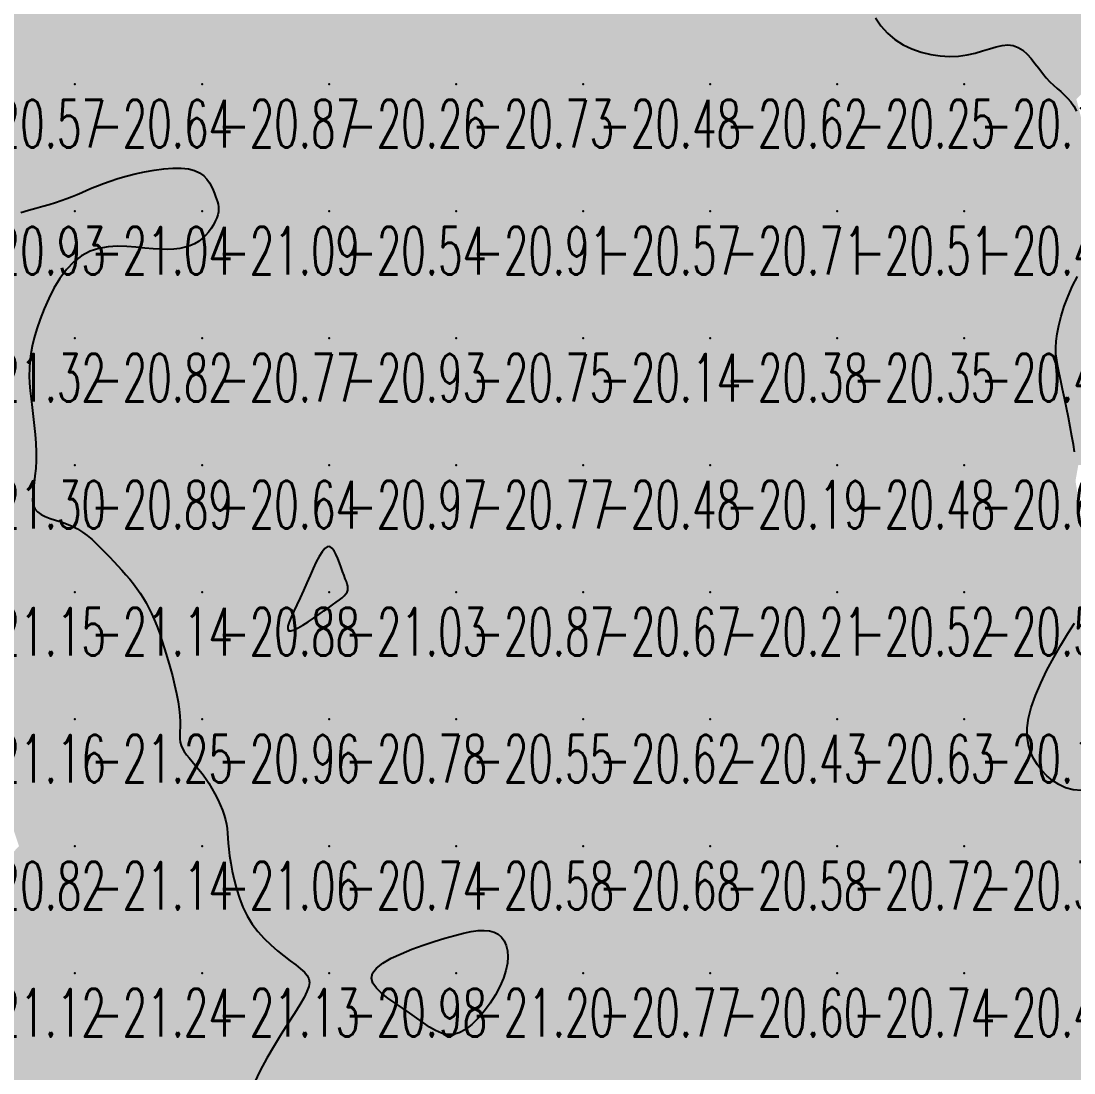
# Model space of a CAD drawing. Header units: millimetres. Extents: x 88261 to 90953, y 390274 to 392322.
# Drawn here: x 89076 to 89158.9, y 391399.4 to 391482.2 of the extents above; entities that cross this region are included whole.
import ezdxf
from ezdxf.enums import TextEntityAlignment as Align

# ---------------------------------------------------------------- set-up
doc = ezdxf.new("R2010")
doc.units = ezdxf.units.MM
doc.header["$LTSCALE"] = 25
for name, color, linetype in [('CN_03_00', 7, 'Continuous'), ('CN_04_00', 242, 'Continuous'), ('COTEAlt', 7, 'Continuous'), ('TN_COLORIAGE', 7, 'Continuous')]:
    doc.layers.add(name, color=color, linetype=linetype)
doc.styles.add('Simplex 1.0', font='Simplex.shx', dxfattribs={"width": 0.99, "height": 2.5})
doc.styles.get("Standard").update_dxf_attribs({"font": 'times.ttf'})

# ---------------------------------------------------------------- blocks, each defined once
blk = doc.blocks.new('COTE')
at = {"color": 0}
blk.add_point((0, 0), dxfattribs=at)
at = {"layer": 'COTEAlt'}
blk.add_attdef('ALT', text='', height=3.75, dxfattribs=at).set_placement((1.25, -1.25), align=Align.TOP_LEFT)

msp = doc.modelspace()

# ---------------------------------------------------------------- linework, layer by layer
at = {"layer": 'CN_03_00', "elevation": -21, "flags": 128}
msp.add_lwpolyline([(89075.978, 391467.128), (89076.587, 391467.299), (89077.162, 391467.461), (89077.707, 391467.617), (89078.222, 391467.769), (89078.71, 391467.919), (89079.171, 391468.069), (89079.608, 391468.221), (89080.022, 391468.378), (89080.417, 391468.54), (89080.802, 391468.708), (89081.191, 391468.88), (89081.595, 391469.057), (89082.027, 391469.238), (89082.499, 391469.421), (89083.024, 391469.607), (89083.612, 391469.795), (89084.272, 391469.982), (89084.986, 391470.161), (89085.733, 391470.322), (89086.49, 391470.458), (89087.236, 391470.559), (89087.948, 391470.615), (89088.604, 391470.618), (89089.183, 391470.56), (89089.667, 391470.433), (89090.062, 391470.248), (89090.38, 391470.018), (89090.633, 391469.754), (89090.832, 391469.47), (89090.988, 391469.179), (89091.114, 391468.892), (89091.219, 391468.624), (89091.314, 391468.383), (89091.398, 391468.166), (89091.467, 391467.965), (89091.518, 391467.773), (89091.549, 391467.584), (89091.556, 391467.389), (89091.536, 391467.181), (89091.486, 391466.954), (89091.404, 391466.703), (89091.289, 391466.433), (89091.142, 391466.152), (89090.965, 391465.867), (89090.758, 391465.586), (89090.522, 391465.317), (89090.258, 391465.068), (89089.967, 391464.847), (89089.648, 391464.659), (89089.3, 391464.506), (89088.918, 391464.386), (89088.5, 391464.299), (89088.041, 391464.244), (89087.54, 391464.22), (89086.991, 391464.227), (89086.392, 391464.263), (89085.743, 391464.325), (89085.052, 391464.394), (89084.334, 391464.448), (89083.6, 391464.465), (89082.865, 391464.423), (89082.14, 391464.3), (89081.438, 391464.075), (89080.772, 391463.725), (89080.154, 391463.236), (89079.585, 391462.628), (89079.066, 391461.926), (89078.598, 391461.159), (89078.182, 391460.351), (89077.817, 391459.531), (89077.504, 391458.725), (89077.244, 391457.959), (89077.037, 391457.254), (89076.879, 391456.604), (89076.766, 391455.994), (89076.694, 391455.411), (89076.659, 391454.843), (89076.655, 391454.274), (89076.68, 391453.693), (89076.73, 391453.086), (89076.798, 391452.443), (89076.878, 391451.769), (89076.964, 391451.074), (89077.047, 391450.367), (89077.119, 391449.657), (89077.174, 391448.954), (89077.204, 391448.267), (89077.201, 391447.605), (89077.162, 391446.976), (89077.098, 391446.384), (89077.026, 391445.833), (89076.962, 391445.325), (89076.92, 391444.864), (89076.918, 391444.453), (89076.97, 391444.094), (89077.093, 391443.792), (89077.298, 391443.547), (89077.576, 391443.348), (89077.914, 391443.183), (89078.297, 391443.04), (89078.714, 391442.906), (89079.15, 391442.77), (89079.592, 391442.617), (89080.027, 391442.437), (89080.443, 391442.219), (89080.841, 391441.966), (89081.222, 391441.683), (89081.59, 391441.375), (89081.946, 391441.049), (89082.292, 391440.708), (89082.631, 391440.359), (89082.966, 391440.007), (89083.297, 391439.656), (89083.623, 391439.306), (89083.944, 391438.956), (89084.256, 391438.605), (89084.558, 391438.25), (89084.848, 391437.892), (89085.124, 391437.529), (89085.384, 391437.159), (89085.628, 391436.781), (89085.857, 391436.39), (89086.074, 391435.979), (89086.283, 391435.543), (89086.487, 391435.075), (89086.688, 391434.57), (89086.89, 391434.021), (89087.095, 391433.422), (89087.306, 391432.772), (89087.518, 391432.083), (89087.724, 391431.37), (89087.918, 391430.649), (89088.095, 391429.937), (89088.248, 391429.25), (89088.372, 391428.602), (89088.46, 391428.012), (89088.508, 391427.489), (89088.526, 391427.031), (89088.524, 391426.628), (89088.513, 391426.273), (89088.504, 391425.957), (89088.507, 391425.672), (89088.535, 391425.409), (89088.598, 391425.16), (89088.704, 391424.918), (89088.85, 391424.676), (89089.03, 391424.43), (89089.24, 391424.175), (89089.472, 391423.906), (89089.722, 391423.618), (89089.983, 391423.306), (89090.249, 391422.965), (89090.516, 391422.592), (89090.779, 391422.193), (89091.032, 391421.776), (89091.271, 391421.348), (89091.492, 391420.916), (89091.689, 391420.49), (89091.858, 391420.077), (89091.995, 391419.683), (89092.097, 391419.315), (89092.169, 391418.962), (89092.219, 391418.613), (89092.256, 391418.254), (89092.287, 391417.874), (89092.32, 391417.459), (89092.362, 391416.998), (89092.422, 391416.479), (89092.508, 391415.893), (89092.623, 391415.251), (89092.773, 391414.568), (89092.962, 391413.862), (89093.194, 391413.146), (89093.475, 391412.437), (89093.808, 391411.75), (89094.198, 391411.101), (89094.646, 391410.502), (89095.138, 391409.954), (89095.655, 391409.454), (89096.181, 391408.999), (89096.697, 391408.587), (89097.185, 391408.215), (89097.627, 391407.881), (89098.007, 391407.581), (89098.307, 391407.31), (89098.524, 391407.053), (89098.656, 391406.791), (89098.699, 391406.504), (89098.652, 391406.175), (89098.513, 391405.784), (89098.28, 391405.313), (89097.949, 391404.744), (89097.525, 391404.063), (89097.027, 391403.284), (89096.482, 391402.425), (89095.917, 391401.505), (89095.357, 391400.543), (89094.828, 391399.557), (89094.356, 391398.566)], dxfattribs=at)
for points in [[(89097.241, 391434.176), (89097.498, 391434.256), (89097.822, 391434.415), (89098.196, 391434.634), (89098.603, 391434.896), (89099.025, 391435.182), (89099.444, 391435.474), (89099.842, 391435.753), (89100.205, 391436.006), (89100.53, 391436.232), (89100.817, 391436.435), (89101.064, 391436.619), (89101.273, 391436.787), (89101.443, 391436.943), (89101.574, 391437.092), (89101.665, 391437.237), (89101.717, 391437.381), (89101.734, 391437.531), (89101.719, 391437.692), (89101.677, 391437.869), (89101.612, 391438.067), (89101.528, 391438.293), (89101.428, 391438.551), (89101.317, 391438.847), (89101.199, 391439.183), (89101.072, 391439.539), (89100.938, 391439.892), (89100.794, 391440.22), (89100.64, 391440.499), (89100.476, 391440.706), (89100.301, 391440.819), (89100.113, 391440.814), (89099.913, 391440.676), (89099.701, 391440.415), (89099.478, 391440.053), (89099.245, 391439.607), (89099.003, 391439.096), (89098.753, 391438.541), (89098.495, 391437.96), (89098.231, 391437.372), (89097.963, 391436.796), (89097.703, 391436.245), (89097.464, 391435.733), (89097.261, 391435.271), (89097.106, 391434.874), (89097.014, 391434.553), (89096.997, 391434.322), (89097.071, 391434.194), (89097.241, 391434.176)], [(89106.038, 391404.468), (89105.449, 391404.861), (89104.887, 391405.255), (89104.385, 391405.651), (89103.98, 391406.046), (89103.705, 391406.443), (89103.594, 391406.839), (89103.682, 391407.235), (89103.99, 391407.63), (89104.493, 391408.02), (89105.15, 391408.4), (89105.923, 391408.765), (89106.771, 391409.11), (89107.655, 391409.43), (89108.536, 391409.722), (89109.375, 391409.979), (89110.139, 391410.197), (89110.825, 391410.372), (89111.438, 391410.5), (89111.983, 391410.578), (89112.463, 391410.601), (89112.883, 391410.566), (89113.247, 391410.469), (89113.561, 391410.306), (89113.826, 391410.074), (89114.04, 391409.777), (89114.197, 391409.418), (89114.293, 391409.001), (89114.323, 391408.53), (89114.283, 391408.008), (89114.167, 391407.441), (89113.97, 391406.831), (89113.692, 391406.186), (89113.342, 391405.526), (89112.933, 391404.874), (89112.48, 391404.253), (89111.996, 391403.685), (89111.494, 391403.195), (89110.988, 391402.804), (89110.49, 391402.536), (89110.012, 391402.407), (89109.548, 391402.406), (89109.091, 391402.515), (89108.632, 391402.716), (89108.164, 391402.99), (89107.678, 391403.32), (89107.165, 391403.688), (89106.619, 391404.076), (89106.038, 391404.468)]]:
    msp.add_lwpolyline(points, close=True, dxfattribs=at)
at = {"layer": 'CN_04_00', "elevation": -20, "flags": 128}
for points in [[(89143.268, 391482.463), (89143.69, 391481.814), (89144.201, 391481.242), (89144.788, 391480.75), (89145.437, 391480.338), (89146.133, 391480.004), (89146.862, 391479.747), (89147.607, 391479.564), (89148.356, 391479.455), (89149.092, 391479.416), (89149.801, 391479.448), (89150.471, 391479.544), (89150.471, 391479.544), (89151.101, 391479.686), (89151.691, 391479.852), (89152.244, 391480.02), (89152.76, 391480.168), (89153.242, 391480.275), (89153.69, 391480.318), (89154.106, 391480.275), (89154.493, 391480.132), (89154.853, 391479.9), (89155.191, 391479.6), (89155.511, 391479.25), (89155.817, 391478.87), (89156.113, 391478.479), (89156.404, 391478.096), (89156.693, 391477.741), (89156.984, 391477.427), (89157.275, 391477.148), (89157.564, 391476.891), (89157.846, 391476.643), (89158.121, 391476.392), (89158.384, 391476.125), (89158.634, 391475.829), (89158.867, 391475.493), (89159.083, 391475.109)], [(89158.936, 391448.275), (89158.841, 391448.863), (89158.725, 391449.527), (89158.592, 391450.244), (89158.446, 391450.994), (89158.294, 391451.753), (89158.14, 391452.501), (89157.989, 391453.216), (89157.846, 391453.875), (89157.718, 391454.466), (89157.608, 391455), (89157.524, 391455.5), (89157.47, 391455.987), (89157.454, 391456.482), (89157.481, 391457.006), (89157.556, 391457.58), (89157.686, 391458.225), (89157.875, 391458.953), (89158.12, 391459.739), (89158.418, 391460.548), (89158.766, 391461.346), (89159.158, 391462.098)], [(89159.468, 391421.619), (89158.818, 391421.673), (89158.225, 391421.831), (89157.685, 391422.077), (89157.196, 391422.396), (89156.755, 391422.773), (89156.358, 391423.191), (89156.005, 391423.64), (89155.704, 391424.124), (89155.463, 391424.649), (89155.294, 391425.223), (89155.205, 391425.854), (89155.207, 391426.55), (89155.31, 391427.316), (89155.522, 391428.162), (89155.849, 391429.088), (89156.27, 391430.071), (89156.761, 391431.081), (89157.297, 391432.087), (89157.851, 391433.061), (89158.399, 391433.972), (89158.916, 391434.791)]]:
    msp.add_lwpolyline(points, dxfattribs=at)
at = {"layer": 'TN_COLORIAGE', "color": 223}
for points in [[(89070.249, 391477.239, -20.529), (89080.249, 391477.239, -20.529), (89080.249, 391487.239, -20.529)], [(89070.249, 391487.239, -20.529), (89070.249, 391477.239, -20.529), (89080.249, 391487.239, -20.529)], [(89080.249, 391477.239, -20.819), (89090.249, 391477.239, -20.819), (89090.249, 391487.239, -20.819)], [(89080.249, 391487.239, -20.819), (89080.249, 391477.239, -20.819), (89090.249, 391487.239, -20.819)], [(89090.249, 391477.239, -20.597), (89100.249, 391477.239, -20.597), (89100.249, 391487.239, -20.597)], [(89090.249, 391487.239, -20.597), (89090.249, 391477.239, -20.597), (89100.249, 391487.239, -20.597)], [(89100.249, 391477.239, -20.539), (89110.249, 391477.239, -20.539), (89110.249, 391487.239, -20.539)], [(89100.249, 391487.239, -20.539), (89100.249, 391477.239, -20.539), (89110.249, 391487.239, -20.539)], [(89110.249, 391487.239, -20.381), (89110.249, 391477.239, -20.381), (89120.249, 391487.239, -20.381)], [(89110.249, 391477.239, -20.381), (89120.249, 391477.239, -20.381), (89120.249, 391487.239, -20.381)], [(89120.249, 391487.239, -20.441), (89120.249, 391477.239, -20.441), (89130.249, 391487.239, -20.441)], [(89120.249, 391477.239, -20.441), (89130.249, 391477.239, -20.441), (89130.249, 391487.239, -20.441)], [(89130.249, 391487.239, -20.074), (89130.249, 391477.239, -20.074), (89140.249, 391487.239, -20.074)], [(89130.249, 391477.239, -20.074), (89140.249, 391477.239, -20.074), (89140.249, 391487.239, -20.074)], [(89140.249, 391477.239, -20), (89143.381, 391480.372, -20), (89140.249, 391487.239, -20), (89141.431, 391487.239, -20)], [(89150.249, 391478.723, -20.096), (89154.432, 391481.422, -20.096), (89150.249, 391477.239, -20.096)], [(89154.432, 391481.422, -20.096), (89156.664, 391477.239, -20.096), (89150.249, 391477.239, -20.096)], [(89140.249, 391477.239, -20), (89143.381, 391480.372, -20), (89150.249, 391477.239, -20), (89150.249, 391478.723, -20)], [(89076.343, 391467.239, -20.639), (89080.249, 391468.311, -20.639), (89070.249, 391467.239, -20.639), (89080.249, 391477.239, -20.639)], [(89070.249, 391477.239, -20.639), (89070.249, 391467.239, -20.639), (89080.249, 391477.239, -20.639)], [(89082.794, 391469.785, -20.639), (89080.249, 391468.311, -20.639), (89090.249, 391477.239, -20.639), (89080.249, 391477.239, -20.639)], [(89082.794, 391469.785, -20.873), (89090.249, 391471.319, -20.873), (89090.249, 391477.239, -20.873)], [(89090.249, 391471.319, -20.261), (89091.306, 391468.297, -20.261), (89090.249, 391477.239, -20.261), (89100.249, 391477.239, -20.261)], [(89091.84, 391467.239, -20.261), (89091.306, 391468.297, -20.261), (89100.249, 391467.239, -20.261), (89100.249, 391477.239, -20.261)], [(89100.249, 391477.239, -20.733), (89100.249, 391467.239, -20.733), (89110.249, 391477.239, -20.733)], [(89100.249, 391467.239, -20.733), (89110.249, 391467.239, -20.733), (89110.249, 391477.239, -20.733)], [(89110.249, 391467.239, -20.484), (89120.249, 391467.239, -20.484), (89120.249, 391477.239, -20.484)], [(89110.249, 391477.239, -20.484), (89110.249, 391467.239, -20.484), (89120.249, 391477.239, -20.484)], [(89120.249, 391477.239, -20.625), (89120.249, 391467.239, -20.625), (89130.249, 391477.239, -20.625)], [(89120.249, 391467.239, -20.625), (89130.249, 391467.239, -20.625), (89130.249, 391477.239, -20.625)], [(89130.249, 391477.239, -20.252), (89130.249, 391467.239, -20.252), (89140.249, 391477.239, -20.252)], [(89130.249, 391467.239, -20.252), (89140.249, 391467.239, -20.252), (89140.249, 391477.239, -20.252)], [(89140.249, 391477.239, -20.096), (89140.249, 391467.239, -20.096), (89150.249, 391477.239, -20.096)], [(89140.249, 391467.239, -20.096), (89150.249, 391467.239, -20.096), (89150.249, 391477.239, -20.096)], [(89150.249, 391467.239, -20), (89159.073, 391476.064, -20), (89150.249, 391477.239, -20), (89156.664, 391477.239, -20)], [(89150.249, 391467.239, -20), (89159.073, 391476.064, -20), (89160.249, 391467.239, -20), (89160.249, 391471.461, -20)], [(89076.343, 391467.239, -20.932), (89070.249, 391465.502, -20.932), (89070.249, 391467.239, -20.932)], [(89090.249, 391464.472, -20.538), (89091.84, 391467.239, -20.538), (89090.249, 391457.239, -20.538), (89100.249, 391467.239, -20.538)], [(89090.249, 391457.239, -20.538), (89100.249, 391457.239, -20.538), (89100.249, 391467.239, -20.538)], [(89100.249, 391467.239, -20.914), (89100.249, 391457.239, -20.914), (89110.249, 391467.239, -20.914)], [(89100.249, 391457.239, -20.914), (89110.249, 391457.239, -20.914), (89110.249, 391467.239, -20.914)], [(89110.249, 391457.239, -20.57), (89120.249, 391457.239, -20.57), (89120.249, 391467.239, -20.57)], [(89110.249, 391467.239, -20.57), (89110.249, 391457.239, -20.57), (89120.249, 391467.239, -20.57)], [(89120.249, 391457.239, -20.715), (89130.249, 391457.239, -20.715), (89130.249, 391467.239, -20.715)], [(89120.249, 391467.239, -20.715), (89120.249, 391457.239, -20.715), (89130.249, 391467.239, -20.715)], [(89130.249, 391457.239, -20.508), (89140.249, 391457.239, -20.508), (89140.249, 391467.239, -20.508)], [(89130.249, 391467.239, -20.508), (89130.249, 391457.239, -20.508), (89140.249, 391467.239, -20.508)], [(89140.249, 391457.239, -20.405), (89150.249, 391457.239, -20.405), (89150.249, 391467.239, -20.405)], [(89140.249, 391467.239, -20.405), (89140.249, 391457.239, -20.405), (89150.249, 391467.239, -20.405)], [(89150.249, 391457.239, -20), (89157.041, 391457.239, -20), (89160.249, 391467.239, -20), (89160.249, 391465.696, -20)], [(89150.249, 391467.239, -20.039), (89150.249, 391457.239, -20.039), (89160.249, 391467.239, -20.039)], [(89080.249, 391465.289, -20.821), (89076.675, 391457.239, -20.821), (89080.249, 391457.239, -20.821)], [(89080.249, 391465.289, -20.821), (89086.964, 391463.955, -20.821), (89080.249, 391457.239, -20.821)], [(89086.964, 391463.955, -20.772), (89090.249, 391464.472, -20.772), (89080.249, 391457.239, -20.772), (89090.249, 391457.239, -20.772)], [(89077.629, 391447.239, -20.821), (89076.518, 391453.509, -20.821), (89080.249, 391447.239, -20.821), (89080.249, 391457.239, -20.821)], [(89076.518, 391453.509, -20.821), (89076.675, 391457.239, -20.821), (89080.249, 391457.239, -20.821)], [(89080.249, 391447.239, -20.772), (89090.249, 391447.239, -20.772), (89090.249, 391457.239, -20.772)], [(89080.249, 391457.239, -20.772), (89080.249, 391447.239, -20.772), (89090.249, 391457.239, -20.772)], [(89090.249, 391447.239, -20.926), (89100.249, 391447.239, -20.926), (89100.249, 391457.239, -20.926)], [(89090.249, 391457.239, -20.926), (89090.249, 391447.239, -20.926), (89100.249, 391457.239, -20.926)], [(89100.249, 391447.239, -20.75), (89110.249, 391447.239, -20.75), (89110.249, 391457.239, -20.75)], [(89100.249, 391457.239, -20.75), (89100.249, 391447.239, -20.75), (89110.249, 391457.239, -20.75)], [(89110.249, 391447.239, -20.14), (89120.249, 391447.239, -20.14), (89120.249, 391457.239, -20.14)], [(89110.249, 391457.239, -20.14), (89110.249, 391447.239, -20.14), (89120.249, 391457.239, -20.14)], [(89120.249, 391447.239, -20.384), (89130.249, 391447.239, -20.384), (89130.249, 391457.239, -20.384)], [(89120.249, 391457.239, -20.384), (89120.249, 391447.239, -20.384), (89130.249, 391457.239, -20.384)], [(89130.249, 391447.239, -20.35), (89140.249, 391447.239, -20.35), (89140.249, 391457.239, -20.35)], [(89130.249, 391457.239, -20.35), (89130.249, 391447.239, -20.35), (89140.249, 391457.239, -20.35)], [(89140.249, 391457.239, -20.457), (89140.249, 391447.239, -20.457), (89150.249, 391457.239, -20.457)], [(89140.249, 391447.239, -20.457), (89150.249, 391447.239, -20.457), (89150.249, 391457.239, -20.457)], [(89150.249, 391447.239, -20), (89157.703, 391454.693, -20), (89150.249, 391457.239, -20), (89157.041, 391457.239, -20)], [(89157.703, 391454.693, -20.632), (89159.226, 391447.239, -20.632), (89150.249, 391447.239, -20.632)], [(89080.249, 391442.869, -20.893), (89076.171, 391443.161, -20.893), (89080.249, 391447.239, -20.893)], [(89076.171, 391443.161, -20.893), (89077.629, 391447.239, -20.893), (89080.249, 391447.239, -20.893)], [(89080.249, 391442.869, -20.637), (89082.993, 391439.984, -20.637), (89080.249, 391447.239, -20.637), (89090.249, 391447.239, -20.637)], [(89085.572, 391437.239, -20.637), (89082.993, 391439.984, -20.637), (89090.249, 391437.239, -20.637), (89090.249, 391447.239, -20.637)], [(89090.249, 391447.239, -20.972), (89090.249, 391437.239, -20.972), (89100.249, 391447.239, -20.972)], [(89100.249, 391442.316, -20.879), (89098.291, 391437.239, -20.879), (89100.249, 391447.239, -20.879), (89090.249, 391437.239, -20.879)], [(89100.249, 391442.316, -20.772), (89101.392, 391438.382, -20.772), (89100.249, 391447.239, -20.772), (89110.249, 391447.239, -20.772)], [(89102.087, 391437.239, -20.772), (89101.392, 391438.382, -20.772), (89110.249, 391437.239, -20.772), (89110.249, 391447.239, -20.772)], [(89110.249, 391437.239, -20.478), (89120.249, 391437.239, -20.478), (89120.249, 391447.239, -20.478)], [(89110.249, 391447.239, -20.478), (89110.249, 391437.239, -20.478), (89120.249, 391447.239, -20.478)], [(89120.249, 391447.239, -20.191), (89120.249, 391437.239, -20.191), (89130.249, 391447.239, -20.191)], [(89120.249, 391437.239, -20.191), (89130.249, 391437.239, -20.191), (89130.249, 391447.239, -20.191)], [(89130.249, 391447.239, -20.478), (89130.249, 391437.239, -20.478), (89140.249, 391447.239, -20.478)], [(89130.249, 391437.239, -20.478), (89140.249, 391437.239, -20.478), (89140.249, 391447.239, -20.478)], [(89140.249, 391447.239, -20.632), (89140.249, 391437.239, -20.632), (89150.249, 391447.239, -20.632)], [(89140.249, 391437.239, -20.632), (89150.249, 391437.239, -20.632), (89150.249, 391447.239, -20.632)], [(89150.249, 391447.239, -20), (89159.226, 391447.239, -20), (89150.249, 391437.239, -20), (89159.006, 391445.996, -20)], [(89150.249, 391437.239, -20), (89159.006, 391445.996, -20), (89160.249, 391437.239, -20), (89160.249, 391437.699, -20)], [(89085.572, 391437.239, -20.879), (89087.023, 391434.014, -20.879), (89090.249, 391437.239, -20.879)], [(89088.907, 391427.239, -20.879), (89087.023, 391434.014, -20.879), (89090.249, 391427.239, -20.879), (89090.249, 391437.239, -20.879)], [(89095.971, 391432.961, -20.879), (89098.291, 391437.239, -20.879), (89090.249, 391427.239, -20.879), (89090.249, 391437.239, -20.879)], [(89102.087, 391437.239, -20.776), (89100.249, 391436.08, -20.776), (89110.249, 391437.239, -20.776), (89100.249, 391427.239, -20.776)], [(89100.249, 391427.239, -20.87), (89110.249, 391427.239, -20.87), (89110.249, 391437.239, -20.87)], [(89110.249, 391437.239, -20.673), (89110.249, 391427.239, -20.673), (89120.249, 391437.239, -20.673)], [(89110.249, 391427.239, -20.673), (89120.249, 391427.239, -20.673), (89120.249, 391437.239, -20.673)], [(89120.249, 391427.239, -20.213), (89130.249, 391427.239, -20.213), (89130.249, 391437.239, -20.213)], [(89120.249, 391437.239, -20.213), (89120.249, 391427.239, -20.213), (89130.249, 391437.239, -20.213)], [(89130.249, 391427.239, -20.524), (89140.249, 391427.239, -20.524), (89140.249, 391437.239, -20.524)], [(89130.249, 391437.239, -20.524), (89130.249, 391427.239, -20.524), (89140.249, 391437.239, -20.524)], [(89140.249, 391427.239, -20.507), (89150.249, 391427.239, -20.507), (89150.249, 391437.239, -20.507)], [(89140.249, 391437.239, -20.507), (89140.249, 391427.239, -20.507), (89150.249, 391437.239, -20.507)], [(89150.249, 391437.239, -20.003), (89150.249, 391427.239, -20.003), (89160.249, 391437.239, -20.003)], [(89150.249, 391427.239, -20), (89154.243, 391427.239, -20), (89160.249, 391437.239, -20), (89160.249, 391437.111, -20)], [(89095.971, 391432.961, -20.776), (89100.249, 391436.08, -20.776), (89090.249, 391427.239, -20.776), (89100.249, 391427.239, -20.776)], [(89090.249, 391423.327, -20.961), (89088.108, 391425.099, -20.961), (89090.249, 391427.239, -20.961)], [(89088.108, 391425.099, -20.961), (89088.907, 391427.239, -20.961), (89090.249, 391427.239, -20.961)], [(89090.249, 391423.327, -20.776), (89092.393, 391419.384, -20.776), (89090.249, 391427.239, -20.776), (89100.249, 391427.239, -20.776)], [(89092.393, 391419.384, -20.74), (89092.15, 391417.239, -20.74), (89100.249, 391427.239, -20.74), (89100.249, 391417.239, -20.74)], [(89100.249, 391417.239, -20.548), (89110.249, 391417.239, -20.548), (89110.249, 391427.239, -20.548)], [(89100.249, 391427.239, -20.548), (89100.249, 391417.239, -20.548), (89110.249, 391427.239, -20.548)], [(89110.249, 391417.239, -20.621), (89120.249, 391417.239, -20.621), (89120.249, 391427.239, -20.621)], [(89110.249, 391427.239, -20.621), (89110.249, 391417.239, -20.621), (89120.249, 391427.239, -20.621)], [(89120.249, 391427.239, -20.433), (89120.249, 391417.239, -20.433), (89130.249, 391427.239, -20.433)], [(89120.249, 391417.239, -20.433), (89130.249, 391417.239, -20.433), (89130.249, 391427.239, -20.433)], [(89130.249, 391427.239, -20.626), (89130.249, 391417.239, -20.626), (89140.249, 391427.239, -20.626)], [(89130.249, 391417.239, -20.626), (89140.249, 391417.239, -20.626), (89140.249, 391427.239, -20.626)], [(89140.249, 391427.239, -20.177), (89140.249, 391417.239, -20.177), (89150.249, 391427.239, -20.177)], [(89140.249, 391417.239, -20.177), (89150.249, 391417.239, -20.177), (89150.249, 391427.239, -20.177)], [(89150.249, 391417.239, -20), (89155.915, 391422.905, -20), (89150.249, 391427.239, -20), (89154.243, 391427.239, -20)], [(89150.249, 391417.239, -20), (89155.915, 391422.905, -20), (89160.249, 391417.239, -20), (89160.249, 391420.287, -20)], [(89092.15, 391417.239, -20.74), (89093.541, 391410.532, -20.74), (89100.249, 391417.239, -20.74)], [(89098.873, 391407.239, -20.74), (89093.541, 391410.532, -20.74), (89100.249, 391407.239, -20.74), (89100.249, 391417.239, -20.74)], [(89100.249, 391417.239, -20.576), (89100.249, 391407.239, -20.576), (89110.249, 391417.239, -20.576)], [(89101.193, 391407.239, -20.576), (89110.249, 391410.395, -20.576), (89100.249, 391407.239, -20.576), (89110.249, 391417.239, -20.576)], [(89114.06, 391411.05, -20.576), (89110.249, 391410.395, -20.576), (89120.249, 391417.239, -20.576), (89110.249, 391417.239, -20.576)], [(89114.879, 391407.239, -20.683), (89114.06, 391411.05, -20.683), (89120.249, 391407.239, -20.683), (89120.249, 391417.239, -20.683)], [(89120.249, 391417.239, -20.577), (89120.249, 391407.239, -20.577), (89130.249, 391417.239, -20.577)], [(89120.249, 391407.239, -20.577), (89130.249, 391407.239, -20.577), (89130.249, 391417.239, -20.577)], [(89130.249, 391417.239, -20.723), (89130.249, 391407.239, -20.723), (89140.249, 391417.239, -20.723)], [(89130.249, 391407.239, -20.723), (89140.249, 391407.239, -20.723), (89140.249, 391417.239, -20.723)], [(89140.249, 391417.239, -20.347), (89140.249, 391407.239, -20.347), (89150.249, 391417.239, -20.347)], [(89140.249, 391407.239, -20.347), (89150.249, 391407.239, -20.347), (89150.249, 391417.239, -20.347)], [(89150.249, 391407.239, -20.116), (89160.249, 391407.239, -20.116), (89160.249, 391417.239, -20.116)], [(89150.249, 391417.239, -20.116), (89150.249, 391407.239, -20.116), (89160.249, 391417.239, -20.116)], [(89099.006, 391405.996, -20.581), (89092.801, 391397.239, -20.581), (89100.249, 391407.239, -20.581), (89100.249, 391397.239, -20.581)], [(89098.873, 391407.239, -20.98), (89099.006, 391405.996, -20.98), (89100.249, 391407.239, -20.98)], [(89101.193, 391407.239, -20.581), (89107.068, 391404.059, -20.581), (89100.249, 391407.239, -20.581), (89100.249, 391397.239, -20.581)], [(89110.249, 391400.979, -20.773), (89114.879, 391407.239, -20.773), (89110.249, 391397.239, -20.773), (89120.249, 391407.239, -20.773)], [(89119.285, 391397.239, -20.773), (89120.249, 391397.76, -20.773), (89110.249, 391397.239, -20.773), (89120.249, 391407.239, -20.773)], [(89120.249, 391397.76, -20.598), (89120.549, 391397.54, -20.598), (89120.249, 391407.239, -20.598), (89130.249, 391407.239, -20.598)], [(89120.549, 391397.54, -20.567), (89120.529, 391397.239, -20.567), (89130.249, 391407.239, -20.567), (89130.249, 391397.239, -20.567)], [(89130.249, 391397.239, -20.736), (89140.249, 391397.239, -20.736), (89140.249, 391407.239, -20.736)], [(89130.249, 391407.239, -20.736), (89130.249, 391397.239, -20.736), (89140.249, 391407.239, -20.736)], [(89140.249, 391397.239, -20.425), (89150.249, 391397.239, -20.425), (89150.249, 391407.239, -20.425)], [(89140.249, 391407.239, -20.425), (89140.249, 391397.239, -20.425), (89150.249, 391407.239, -20.425)], [(89150.249, 391407.239, -20.464), (89150.249, 391397.239, -20.464), (89160.249, 391407.239, -20.464)], [(89150.249, 391397.239, -20.464), (89160.249, 391397.239, -20.464), (89160.249, 391407.239, -20.464)], [(89110.249, 391400.979, -20.581), (89107.068, 391404.059, -20.581), (89110.249, 391397.239, -20.581), (89100.249, 391397.239, -20.581)]]:
    msp.add_solid(points, dxfattribs=at)
at = {"layer": 'TN_COLORIAGE', "color": 213}
for points in [[(89141.431, 391487.239, -19.447), (89143.381, 391480.372, -19.447), (89150.249, 391487.239, -19.447)], [(89150.249, 391478.723, -19.447), (89143.381, 391480.372, -19.447), (89150.249, 391487.239, -19.447)], [(89154.432, 391481.422, -19.447), (89150.249, 391478.723, -19.447), (89160.249, 391487.239, -19.447), (89150.249, 391487.239, -19.447)], [(89156.664, 391477.239, -19.866), (89154.432, 391481.422, -19.866), (89160.249, 391477.239, -19.866), (89160.249, 391487.239, -19.866)], [(89156.664, 391477.239, -19.946), (89159.073, 391476.064, -19.946), (89160.249, 391477.239, -19.946)], [(89160.249, 391465.696, -19.784), (89157.041, 391457.239, -19.784), (89160.249, 391457.239, -19.784)], [(89157.041, 391457.239, -19.784), (89157.703, 391454.693, -19.784), (89160.249, 391457.239, -19.784)], [(89159.226, 391447.239, -19.784), (89157.703, 391454.693, -19.784), (89160.249, 391447.239, -19.784), (89160.249, 391457.239, -19.784)], [(89160.249, 391437.111, -19.735), (89154.243, 391427.239, -19.735), (89160.249, 391427.239, -19.735)], [(89154.243, 391427.239, -19.735), (89155.915, 391422.905, -19.735), (89160.249, 391427.239, -19.735)], [(89160.249, 391420.287, -19.735), (89155.915, 391422.905, -19.735), (89160.249, 391427.239, -19.735)]]:
    msp.add_solid(points, dxfattribs=at)
at = {"layer": 'TN_COLORIAGE', "color": 233}
for points in [[(89090.249, 391467.239, -21), (89090.249, 391471.319, -21), (89080.249, 391467.239, -21), (89082.794, 391469.785, -21)], [(89091.306, 391468.297, -21.087), (89090.249, 391471.319, -21.087), (89090.249, 391467.239, -21.087)], [(89080.249, 391468.311, -21.043), (89082.794, 391469.785, -21.043), (89080.249, 391467.239, -21.043)], [(89080.249, 391468.311, -21.043), (89076.343, 391467.239, -21.043), (89080.249, 391467.239, -21.043)], [(89091.306, 391468.297, -21.087), (89091.84, 391467.239, -21.087), (89090.249, 391467.239, -21.087)], [(89070.249, 391457.239, -21), (89076.675, 391457.239, -21), (89080.249, 391467.239, -21), (89080.249, 391465.289, -21)], [(89070.249, 391457.239, -21), (89070.249, 391465.502, -21), (89080.249, 391467.239, -21), (89076.343, 391467.239, -21)], [(89090.249, 391467.239, -21), (89086.964, 391463.955, -21), (89080.249, 391467.239, -21), (89080.249, 391465.289, -21)], [(89090.249, 391464.472, -21.087), (89086.964, 391463.955, -21.087), (89090.249, 391467.239, -21.087)], [(89091.84, 391467.239, -21.087), (89090.249, 391464.472, -21.087), (89090.249, 391467.239, -21.087)], [(89070.249, 391457.239, -21), (89076.675, 391457.239, -21), (89070.249, 391447.239, -21), (89076.518, 391453.509, -21)], [(89076.518, 391453.509, -21.3), (89077.629, 391447.239, -21.3), (89070.249, 391447.239, -21.3)], [(89070.249, 391447.239, -21), (89077.629, 391447.239, -21), (89070.249, 391437.239, -21), (89076.171, 391443.161, -21)], [(89070.249, 391437.239, -21), (89076.171, 391443.161, -21), (89080.249, 391437.239, -21), (89080.249, 391442.869, -21)], [(89082.993, 391439.984, -21.137), (89080.249, 391442.869, -21.137), (89080.249, 391437.239, -21.137)], [(89098.291, 391437.239, -21.029), (89100.249, 391442.316, -21.029), (89100.249, 391437.239, -21.029)], [(89101.392, 391438.382, -21.029), (89100.249, 391442.316, -21.029), (89100.249, 391437.239, -21.029)], [(89082.993, 391439.984, -21.137), (89085.572, 391437.239, -21.137), (89080.249, 391437.239, -21.137)], [(89101.392, 391438.382, -21.029), (89102.087, 391437.239, -21.029), (89100.249, 391437.239, -21.029)], [(89070.249, 391427.239, -21.137), (89080.249, 391427.239, -21.137), (89080.249, 391437.239, -21.137)], [(89070.249, 391437.239, -21.137), (89070.249, 391427.239, -21.137), (89080.249, 391437.239, -21.137)], [(89080.249, 391427.239, -21), (89087.023, 391434.014, -21), (89080.249, 391437.239, -21), (89085.572, 391437.239, -21)], [(89098.291, 391437.239, -21.029), (89095.971, 391432.961, -21.029), (89100.249, 391437.239, -21.029)], [(89100.249, 391436.08, -21.029), (89095.971, 391432.961, -21.029), (89100.249, 391437.239, -21.029)], [(89100.249, 391436.08, -21.029), (89102.087, 391437.239, -21.029), (89100.249, 391437.239, -21.029)], [(89087.023, 391434.014, -21.253), (89088.907, 391427.239, -21.253), (89080.249, 391427.239, -21.253)], [(89080.249, 391427.239, -21), (89074.44, 391421.431, -21), (89070.249, 391427.239, -21), (89070.249, 391422.585, -21)], [(89080.249, 391427.239, -21), (89074.44, 391421.431, -21), (89080.249, 391417.239, -21), (89075.84, 391417.239, -21)], [(89080.249, 391427.239, -21), (89088.907, 391427.239, -21), (89080.249, 391417.239, -21), (89088.108, 391425.099, -21)], [(89080.249, 391417.239, -21), (89088.108, 391425.099, -21), (89090.249, 391417.239, -21), (89090.249, 391423.327, -21)], [(89092.393, 391419.384, -21.061), (89090.249, 391423.327, -21.061), (89090.249, 391417.239, -21.061)], [(89092.15, 391417.239, -21.061), (89092.393, 391419.384, -21.061), (89090.249, 391417.239, -21.061)], [(89070.249, 391407.239, -21.144), (89080.249, 391407.239, -21.144), (89080.249, 391417.239, -21.144)], [(89080.249, 391417.239, -21), (89075.84, 391417.239, -21), (89070.249, 391407.239, -21), (89070.249, 391411.174, -21)], [(89080.249, 391417.239, -21.061), (89080.249, 391407.239, -21.061), (89090.249, 391417.239, -21.061)], [(89080.249, 391407.239, -21.061), (89090.249, 391407.239, -21.061), (89090.249, 391417.239, -21.061)], [(89090.249, 391407.239, -21), (89093.541, 391410.532, -21), (89090.249, 391417.239, -21), (89092.15, 391417.239, -21)], [(89093.541, 391410.532, -21.128), (89098.873, 391407.239, -21.128), (89090.249, 391407.239, -21.128)], [(89110.249, 391410.395, -21.195), (89101.193, 391407.239, -21.195), (89110.249, 391407.239, -21.195)], [(89110.249, 391410.395, -21.195), (89114.06, 391411.05, -21.195), (89110.249, 391407.239, -21.195)], [(89114.06, 391411.05, -21.195), (89114.879, 391407.239, -21.195), (89110.249, 391407.239, -21.195)], [(89070.249, 391407.239, -21.244), (89070.249, 391397.239, -21.244), (89080.249, 391407.239, -21.244)], [(89070.249, 391397.239, -21.244), (89080.249, 391397.239, -21.244), (89080.249, 391407.239, -21.244)], [(89080.249, 391397.239, -21.128), (89090.249, 391397.239, -21.128), (89090.249, 391407.239, -21.128)], [(89080.249, 391407.239, -21.128), (89080.249, 391397.239, -21.128), (89090.249, 391407.239, -21.128)], [(89090.249, 391397.239, -21), (89099.006, 391405.996, -21), (89090.249, 391407.239, -21), (89098.873, 391407.239, -21)], [(89107.068, 391404.059, -21.195), (89101.193, 391407.239, -21.195), (89110.249, 391407.239, -21.195)], [(89107.068, 391404.059, -21.195), (89110.249, 391400.979, -21.195), (89110.249, 391407.239, -21.195)], [(89114.879, 391407.239, -21.195), (89110.249, 391400.979, -21.195), (89110.249, 391407.239, -21.195)], [(89092.801, 391397.239, -21.144), (89099.006, 391405.996, -21.144), (89090.249, 391397.239, -21.144)]]:
    msp.add_solid(points, dxfattribs=at)

# ---------------------------------------------------------------- block references
at = {"layer": 'COTEAlt'}
ref = msp.add_blockref('COTE', (89070.249, 391477.239), dxfattribs=at)
ref.add_attrib('ALT', '-20.57', dxfattribs={"height": 3.75, "style": 'Simplex 1.0', "width": 0.6}).set_placement((89071.499, 391475.989), align=Align.TOP_LEFT)
ref = msp.add_blockref('COTE', (89080.249, 391477.239), dxfattribs=at)
ref.add_attrib('ALT', '-20.64', dxfattribs={"height": 3.75, "style": 'Simplex 1.0', "width": 0.6}).set_placement((89081.499, 391475.989), align=Align.TOP_LEFT)
ref = msp.add_blockref('COTE', (89090.249, 391477.239), dxfattribs=at)
ref.add_attrib('ALT', '-20.87', dxfattribs={"height": 3.75, "style": 'Simplex 1.0', "width": 0.6}).set_placement((89091.499, 391475.989), align=Align.TOP_LEFT)
ref = msp.add_blockref('COTE', (89100.249, 391477.239), dxfattribs=at)
ref.add_attrib('ALT', '-20.26', dxfattribs={"height": 3.75, "style": 'Simplex 1.0', "width": 0.6}).set_placement((89101.499, 391475.989), align=Align.TOP_LEFT)
ref = msp.add_blockref('COTE', (89110.249, 391477.239), dxfattribs=at)
ref.add_attrib('ALT', '-20.73', dxfattribs={"height": 3.75, "style": 'Simplex 1.0', "width": 0.6}).set_placement((89111.499, 391475.989), align=Align.TOP_LEFT)
ref = msp.add_blockref('COTE', (89120.249, 391477.239), dxfattribs=at)
ref.add_attrib('ALT', '-20.48', dxfattribs={"height": 3.75, "style": 'Simplex 1.0', "width": 0.6}).set_placement((89121.499, 391475.989), align=Align.TOP_LEFT)
ref = msp.add_blockref('COTE', (89130.249, 391477.239), dxfattribs=at)
ref.add_attrib('ALT', '-20.62', dxfattribs={"height": 3.75, "style": 'Simplex 1.0', "width": 0.6}).set_placement((89131.499, 391475.989), align=Align.TOP_LEFT)
ref = msp.add_blockref('COTE', (89140.249, 391477.239), dxfattribs=at)
ref.add_attrib('ALT', '-20.25', dxfattribs={"height": 3.75, "style": 'Simplex 1.0', "width": 0.6}).set_placement((89141.499, 391475.989), align=Align.TOP_LEFT)
ref = msp.add_blockref('COTE', (89150.249, 391477.239), dxfattribs=at)
ref.add_attrib('ALT', '-20.10', dxfattribs={"height": 3.75, "style": 'Simplex 1.0', "width": 0.6}).set_placement((89151.499, 391475.989), align=Align.TOP_LEFT)
ref = msp.add_blockref('COTE', (89070.249, 391467.239), dxfattribs=at)
ref.add_attrib('ALT', '-20.93', dxfattribs={"height": 3.75, "style": 'Simplex 1.0', "width": 0.6}).set_placement((89071.499, 391465.989), align=Align.TOP_LEFT)
ref = msp.add_blockref('COTE', (89080.249, 391467.239), dxfattribs=at)
ref.add_attrib('ALT', '-21.04', dxfattribs={"height": 3.75, "style": 'Simplex 1.0', "width": 0.6}).set_placement((89081.499, 391465.989), align=Align.TOP_LEFT)
ref = msp.add_blockref('COTE', (89090.249, 391467.239), dxfattribs=at)
ref.add_attrib('ALT', '-21.09', dxfattribs={"height": 3.75, "style": 'Simplex 1.0', "width": 0.6}).set_placement((89091.499, 391465.989), align=Align.TOP_LEFT)
ref = msp.add_blockref('COTE', (89100.249, 391467.239), dxfattribs=at)
ref.add_attrib('ALT', '-20.54', dxfattribs={"height": 3.75, "style": 'Simplex 1.0', "width": 0.6}).set_placement((89101.499, 391465.989), align=Align.TOP_LEFT)
ref = msp.add_blockref('COTE', (89110.249, 391467.239), dxfattribs=at)
ref.add_attrib('ALT', '-20.91', dxfattribs={"height": 3.75, "style": 'Simplex 1.0', "width": 0.6}).set_placement((89111.499, 391465.989), align=Align.TOP_LEFT)
ref = msp.add_blockref('COTE', (89120.249, 391467.239), dxfattribs=at)
ref.add_attrib('ALT', '-20.57', dxfattribs={"height": 3.75, "style": 'Simplex 1.0', "width": 0.6}).set_placement((89121.499, 391465.989), align=Align.TOP_LEFT)
ref = msp.add_blockref('COTE', (89130.249, 391467.239), dxfattribs=at)
ref.add_attrib('ALT', '-20.71', dxfattribs={"height": 3.75, "style": 'Simplex 1.0', "width": 0.6}).set_placement((89131.499, 391465.989), align=Align.TOP_LEFT)
ref = msp.add_blockref('COTE', (89140.249, 391467.239), dxfattribs=at)
ref.add_attrib('ALT', '-20.51', dxfattribs={"height": 3.75, "style": 'Simplex 1.0', "width": 0.6}).set_placement((89141.499, 391465.989), align=Align.TOP_LEFT)
ref = msp.add_blockref('COTE', (89150.249, 391467.239), dxfattribs=at)
ref.add_attrib('ALT', '-20.40', dxfattribs={"height": 3.75, "style": 'Simplex 1.0', "width": 0.6}).set_placement((89151.499, 391465.989), align=Align.TOP_LEFT)
ref = msp.add_blockref('COTE', (89070.249, 391457.239), dxfattribs=at)
ref.add_attrib('ALT', '-21.32', dxfattribs={"height": 3.75, "style": 'Simplex 1.0', "width": 0.6}).set_placement((89071.499, 391455.989), align=Align.TOP_LEFT)
ref = msp.add_blockref('COTE', (89080.249, 391457.239), dxfattribs=at)
ref.add_attrib('ALT', '-20.82', dxfattribs={"height": 3.75, "style": 'Simplex 1.0', "width": 0.6}).set_placement((89081.499, 391455.989), align=Align.TOP_LEFT)
ref = msp.add_blockref('COTE', (89090.249, 391457.239), dxfattribs=at)
ref.add_attrib('ALT', '-20.77', dxfattribs={"height": 3.75, "style": 'Simplex 1.0', "width": 0.6}).set_placement((89091.499, 391455.989), align=Align.TOP_LEFT)
ref = msp.add_blockref('COTE', (89100.249, 391457.239), dxfattribs=at)
ref.add_attrib('ALT', '-20.93', dxfattribs={"height": 3.75, "style": 'Simplex 1.0', "width": 0.6}).set_placement((89101.499, 391455.989), align=Align.TOP_LEFT)
ref = msp.add_blockref('COTE', (89110.249, 391457.239), dxfattribs=at)
ref.add_attrib('ALT', '-20.75', dxfattribs={"height": 3.75, "style": 'Simplex 1.0', "width": 0.6}).set_placement((89111.499, 391455.989), align=Align.TOP_LEFT)
ref = msp.add_blockref('COTE', (89120.249, 391457.239), dxfattribs=at)
ref.add_attrib('ALT', '-20.14', dxfattribs={"height": 3.75, "style": 'Simplex 1.0', "width": 0.6}).set_placement((89121.499, 391455.989), align=Align.TOP_LEFT)
ref = msp.add_blockref('COTE', (89130.249, 391457.239), dxfattribs=at)
ref.add_attrib('ALT', '-20.38', dxfattribs={"height": 3.75, "style": 'Simplex 1.0', "width": 0.6}).set_placement((89131.499, 391455.989), align=Align.TOP_LEFT)
ref = msp.add_blockref('COTE', (89140.249, 391457.239), dxfattribs=at)
ref.add_attrib('ALT', '-20.35', dxfattribs={"height": 3.75, "style": 'Simplex 1.0', "width": 0.6}).set_placement((89141.499, 391455.989), align=Align.TOP_LEFT)
ref = msp.add_blockref('COTE', (89150.249, 391457.239), dxfattribs=at)
ref.add_attrib('ALT', '-20.46', dxfattribs={"height": 3.75, "style": 'Simplex 1.0', "width": 0.6}).set_placement((89151.499, 391455.989), align=Align.TOP_LEFT)
ref = msp.add_blockref('COTE', (89070.249, 391447.239), dxfattribs=at)
ref.add_attrib('ALT', '-21.30', dxfattribs={"height": 3.75, "style": 'Simplex 1.0', "width": 0.6}).set_placement((89071.499, 391445.989), align=Align.TOP_LEFT)
ref = msp.add_blockref('COTE', (89080.249, 391447.239), dxfattribs=at)
ref.add_attrib('ALT', '-20.89', dxfattribs={"height": 3.75, "style": 'Simplex 1.0', "width": 0.6}).set_placement((89081.499, 391445.989), align=Align.TOP_LEFT)
ref = msp.add_blockref('COTE', (89090.249, 391447.239), dxfattribs=at)
ref.add_attrib('ALT', '-20.64', dxfattribs={"height": 3.75, "style": 'Simplex 1.0', "width": 0.6}).set_placement((89091.499, 391445.989), align=Align.TOP_LEFT)
ref = msp.add_blockref('COTE', (89100.249, 391447.239), dxfattribs=at)
ref.add_attrib('ALT', '-20.97', dxfattribs={"height": 3.75, "style": 'Simplex 1.0', "width": 0.6}).set_placement((89101.499, 391445.989), align=Align.TOP_LEFT)
ref = msp.add_blockref('COTE', (89110.249, 391447.239), dxfattribs=at)
ref.add_attrib('ALT', '-20.77', dxfattribs={"height": 3.75, "style": 'Simplex 1.0', "width": 0.6}).set_placement((89111.499, 391445.989), align=Align.TOP_LEFT)
ref = msp.add_blockref('COTE', (89120.249, 391447.239), dxfattribs=at)
ref.add_attrib('ALT', '-20.48', dxfattribs={"height": 3.75, "style": 'Simplex 1.0', "width": 0.6}).set_placement((89121.499, 391445.989), align=Align.TOP_LEFT)
ref = msp.add_blockref('COTE', (89130.249, 391447.239), dxfattribs=at)
ref.add_attrib('ALT', '-20.19', dxfattribs={"height": 3.75, "style": 'Simplex 1.0', "width": 0.6}).set_placement((89131.499, 391445.989), align=Align.TOP_LEFT)
ref = msp.add_blockref('COTE', (89140.249, 391447.239), dxfattribs=at)
ref.add_attrib('ALT', '-20.48', dxfattribs={"height": 3.75, "style": 'Simplex 1.0', "width": 0.6}).set_placement((89141.499, 391445.989), align=Align.TOP_LEFT)
ref = msp.add_blockref('COTE', (89150.249, 391447.239), dxfattribs=at)
ref.add_attrib('ALT', '-20.63', dxfattribs={"height": 3.75, "style": 'Simplex 1.0', "width": 0.6}).set_placement((89151.499, 391445.989), align=Align.TOP_LEFT)
ref = msp.add_blockref('COTE', (89070.249, 391437.239), dxfattribs=at)
ref.add_attrib('ALT', '-21.15', dxfattribs={"height": 3.75, "style": 'Simplex 1.0', "width": 0.6}).set_placement((89071.499, 391435.989), align=Align.TOP_LEFT)
ref = msp.add_blockref('COTE', (89080.249, 391437.239), dxfattribs=at)
ref.add_attrib('ALT', '-21.14', dxfattribs={"height": 3.75, "style": 'Simplex 1.0', "width": 0.6}).set_placement((89081.499, 391435.989), align=Align.TOP_LEFT)
ref = msp.add_blockref('COTE', (89090.249, 391437.239), dxfattribs=at)
ref.add_attrib('ALT', '-20.88', dxfattribs={"height": 3.75, "style": 'Simplex 1.0', "width": 0.6}).set_placement((89091.499, 391435.989), align=Align.TOP_LEFT)
ref = msp.add_blockref('COTE', (89100.249, 391437.239), dxfattribs=at)
ref.add_attrib('ALT', '-21.03', dxfattribs={"height": 3.75, "style": 'Simplex 1.0', "width": 0.6}).set_placement((89101.499, 391435.989), align=Align.TOP_LEFT)
ref = msp.add_blockref('COTE', (89110.249, 391437.239), dxfattribs=at)
ref.add_attrib('ALT', '-20.87', dxfattribs={"height": 3.75, "style": 'Simplex 1.0', "width": 0.6}).set_placement((89111.499, 391435.989), align=Align.TOP_LEFT)
ref = msp.add_blockref('COTE', (89120.249, 391437.239), dxfattribs=at)
ref.add_attrib('ALT', '-20.67', dxfattribs={"height": 3.75, "style": 'Simplex 1.0', "width": 0.6}).set_placement((89121.499, 391435.989), align=Align.TOP_LEFT)
ref = msp.add_blockref('COTE', (89130.249, 391437.239), dxfattribs=at)
ref.add_attrib('ALT', '-20.21', dxfattribs={"height": 3.75, "style": 'Simplex 1.0', "width": 0.6}).set_placement((89131.499, 391435.989), align=Align.TOP_LEFT)
ref = msp.add_blockref('COTE', (89140.249, 391437.239), dxfattribs=at)
ref.add_attrib('ALT', '-20.52', dxfattribs={"height": 3.75, "style": 'Simplex 1.0', "width": 0.6}).set_placement((89141.499, 391435.989), align=Align.TOP_LEFT)
ref = msp.add_blockref('COTE', (89150.249, 391437.239), dxfattribs=at)
ref.add_attrib('ALT', '-20.51', dxfattribs={"height": 3.75, "style": 'Simplex 1.0', "width": 0.6}).set_placement((89151.499, 391435.989), align=Align.TOP_LEFT)
ref = msp.add_blockref('COTE', (89070.249, 391427.239), dxfattribs=at)
ref.add_attrib('ALT', '-21.16', dxfattribs={"height": 3.75, "style": 'Simplex 1.0', "width": 0.6}).set_placement((89071.499, 391425.989), align=Align.TOP_LEFT)
ref = msp.add_blockref('COTE', (89080.249, 391427.239), dxfattribs=at)
ref.add_attrib('ALT', '-21.25', dxfattribs={"height": 3.75, "style": 'Simplex 1.0', "width": 0.6}).set_placement((89081.499, 391425.989), align=Align.TOP_LEFT)
ref = msp.add_blockref('COTE', (89090.249, 391427.239), dxfattribs=at)
ref.add_attrib('ALT', '-20.96', dxfattribs={"height": 3.75, "style": 'Simplex 1.0', "width": 0.6}).set_placement((89091.499, 391425.989), align=Align.TOP_LEFT)
ref = msp.add_blockref('COTE', (89100.249, 391427.239), dxfattribs=at)
ref.add_attrib('ALT', '-20.78', dxfattribs={"height": 3.75, "style": 'Simplex 1.0', "width": 0.6}).set_placement((89101.499, 391425.989), align=Align.TOP_LEFT)
ref = msp.add_blockref('COTE', (89110.249, 391427.239), dxfattribs=at)
ref.add_attrib('ALT', '-20.55', dxfattribs={"height": 3.75, "style": 'Simplex 1.0', "width": 0.6}).set_placement((89111.499, 391425.989), align=Align.TOP_LEFT)
ref = msp.add_blockref('COTE', (89120.249, 391427.239), dxfattribs=at)
ref.add_attrib('ALT', '-20.62', dxfattribs={"height": 3.75, "style": 'Simplex 1.0', "width": 0.6}).set_placement((89121.499, 391425.989), align=Align.TOP_LEFT)
ref = msp.add_blockref('COTE', (89130.249, 391427.239), dxfattribs=at)
ref.add_attrib('ALT', '-20.43', dxfattribs={"height": 3.75, "style": 'Simplex 1.0', "width": 0.6}).set_placement((89131.499, 391425.989), align=Align.TOP_LEFT)
ref = msp.add_blockref('COTE', (89140.249, 391427.239), dxfattribs=at)
ref.add_attrib('ALT', '-20.63', dxfattribs={"height": 3.75, "style": 'Simplex 1.0', "width": 0.6}).set_placement((89141.499, 391425.989), align=Align.TOP_LEFT)
ref = msp.add_blockref('COTE', (89150.249, 391427.239), dxfattribs=at)
ref.add_attrib('ALT', '-20.18', dxfattribs={"height": 3.75, "style": 'Simplex 1.0', "width": 0.6}).set_placement((89151.499, 391425.989), align=Align.TOP_LEFT)
ref = msp.add_blockref('COTE', (89070.249, 391417.239), dxfattribs=at)
ref.add_attrib('ALT', '-20.82', dxfattribs={"height": 3.75, "style": 'Simplex 1.0', "width": 0.6}).set_placement((89071.499, 391415.989), align=Align.TOP_LEFT)
ref = msp.add_blockref('COTE', (89080.249, 391417.239), dxfattribs=at)
ref.add_attrib('ALT', '-21.14', dxfattribs={"height": 3.75, "style": 'Simplex 1.0', "width": 0.6}).set_placement((89081.499, 391415.989), align=Align.TOP_LEFT)
ref = msp.add_blockref('COTE', (89090.249, 391417.239), dxfattribs=at)
ref.add_attrib('ALT', '-21.06', dxfattribs={"height": 3.75, "style": 'Simplex 1.0', "width": 0.6}).set_placement((89091.499, 391415.989), align=Align.TOP_LEFT)
ref = msp.add_blockref('COTE', (89100.249, 391417.239), dxfattribs=at)
ref.add_attrib('ALT', '-20.74', dxfattribs={"height": 3.75, "style": 'Simplex 1.0', "width": 0.6}).set_placement((89101.499, 391415.989), align=Align.TOP_LEFT)
ref = msp.add_blockref('COTE', (89110.249, 391417.239), dxfattribs=at)
ref.add_attrib('ALT', '-20.58', dxfattribs={"height": 3.75, "style": 'Simplex 1.0', "width": 0.6}).set_placement((89111.499, 391415.989), align=Align.TOP_LEFT)
ref = msp.add_blockref('COTE', (89120.249, 391417.239), dxfattribs=at)
ref.add_attrib('ALT', '-20.68', dxfattribs={"height": 3.75, "style": 'Simplex 1.0', "width": 0.6}).set_placement((89121.499, 391415.989), align=Align.TOP_LEFT)
ref = msp.add_blockref('COTE', (89130.249, 391417.239), dxfattribs=at)
ref.add_attrib('ALT', '-20.58', dxfattribs={"height": 3.75, "style": 'Simplex 1.0', "width": 0.6}).set_placement((89131.499, 391415.989), align=Align.TOP_LEFT)
ref = msp.add_blockref('COTE', (89140.249, 391417.239), dxfattribs=at)
ref.add_attrib('ALT', '-20.72', dxfattribs={"height": 3.75, "style": 'Simplex 1.0', "width": 0.6}).set_placement((89141.499, 391415.989), align=Align.TOP_LEFT)
ref = msp.add_blockref('COTE', (89150.249, 391417.239), dxfattribs=at)
ref.add_attrib('ALT', '-20.35', dxfattribs={"height": 3.75, "style": 'Simplex 1.0', "width": 0.6}).set_placement((89151.499, 391415.989), align=Align.TOP_LEFT)
ref = msp.add_blockref('COTE', (89070.249, 391407.239), dxfattribs=at)
ref.add_attrib('ALT', '-21.12', dxfattribs={"height": 3.75, "style": 'Simplex 1.0', "width": 0.6}).set_placement((89071.499, 391405.989), align=Align.TOP_LEFT)
ref = msp.add_blockref('COTE', (89080.249, 391407.239), dxfattribs=at)
ref.add_attrib('ALT', '-21.24', dxfattribs={"height": 3.75, "style": 'Simplex 1.0', "width": 0.6}).set_placement((89081.499, 391405.989), align=Align.TOP_LEFT)
ref = msp.add_blockref('COTE', (89090.249, 391407.239), dxfattribs=at)
ref.add_attrib('ALT', '-21.13', dxfattribs={"height": 3.75, "style": 'Simplex 1.0', "width": 0.6}).set_placement((89091.499, 391405.989), align=Align.TOP_LEFT)
ref = msp.add_blockref('COTE', (89100.249, 391407.239), dxfattribs=at)
ref.add_attrib('ALT', '-20.98', dxfattribs={"height": 3.75, "style": 'Simplex 1.0', "width": 0.6}).set_placement((89101.499, 391405.989), align=Align.TOP_LEFT)
ref = msp.add_blockref('COTE', (89110.249, 391407.239), dxfattribs=at)
ref.add_attrib('ALT', '-21.20', dxfattribs={"height": 3.75, "style": 'Simplex 1.0', "width": 0.6}).set_placement((89111.499, 391405.989), align=Align.TOP_LEFT)
ref = msp.add_blockref('COTE', (89120.249, 391407.239), dxfattribs=at)
ref.add_attrib('ALT', '-20.77', dxfattribs={"height": 3.75, "style": 'Simplex 1.0', "width": 0.6}).set_placement((89121.499, 391405.989), align=Align.TOP_LEFT)
ref = msp.add_blockref('COTE', (89130.249, 391407.239), dxfattribs=at)
ref.add_attrib('ALT', '-20.60', dxfattribs={"height": 3.75, "style": 'Simplex 1.0', "width": 0.6}).set_placement((89131.499, 391405.989), align=Align.TOP_LEFT)
ref = msp.add_blockref('COTE', (89140.249, 391407.239), dxfattribs=at)
ref.add_attrib('ALT', '-20.74', dxfattribs={"height": 3.75, "style": 'Simplex 1.0', "width": 0.6}).set_placement((89141.499, 391405.989), align=Align.TOP_LEFT)
ref = msp.add_blockref('COTE', (89150.249, 391407.239), dxfattribs=at)
ref.add_attrib('ALT', '-20.43', dxfattribs={"height": 3.75, "style": 'Simplex 1.0', "width": 0.6}).set_placement((89151.499, 391405.989), align=Align.TOP_LEFT)

doc.saveas('drawing.dxf')
